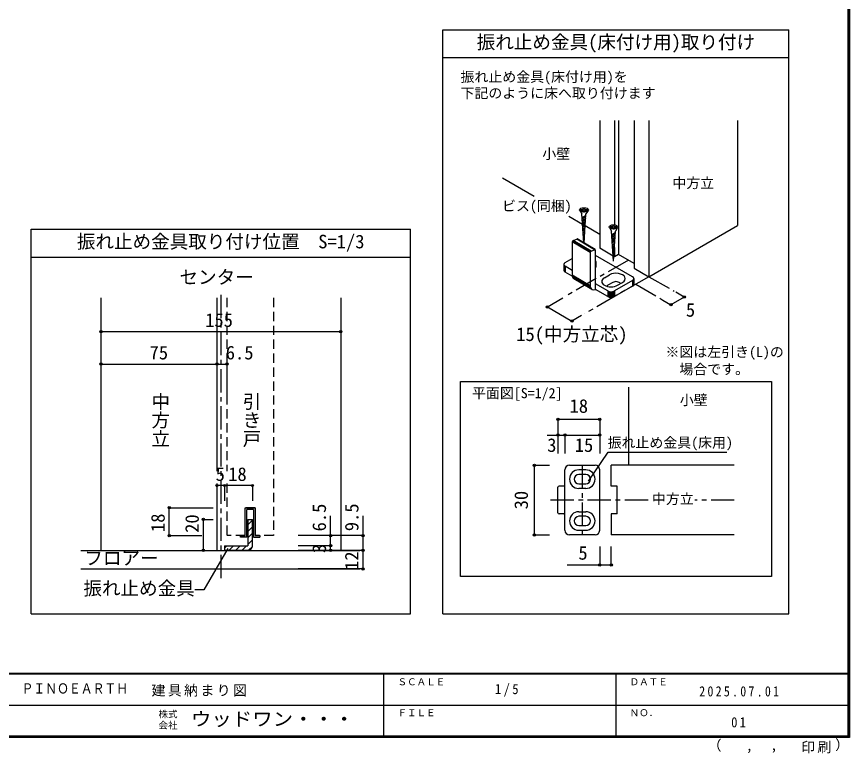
# Model space of a CAD drawing. Units: millimetres at full size, sheet at 1:5, with parts at other scales. Extents: x -973 to 977, y -718 to 696.
# Drawn here: x 80 to 977, y -718 to 76 of the extents above; entities that cross this region are included whole.
import ezdxf
from ezdxf.enums import TextEntityAlignment as Align

# ---------------------------------------------------------------- set-up
doc = ezdxf.new("R2010")
doc.units = ezdxf.units.MM
doc.header["$LTSCALE"] = 5
doc.header["$PDMODE"] = 32
doc.header["$PDSIZE"] = 2.5
doc.linetypes.add('CHAIN1', pattern=[8, 5, -1, 1, -1])
doc.linetypes.add('DASHED2', pattern=[3, 2, -1])
for name, color, linetype in [('0-6_扉', 2, 'Continuous'), ('0-7_金物', 7, 'Continuous'), ('0-A_文字', 3, 'Continuous'), ('0-B_寸法', 7, 'Continuous'), ('1-3_仕上げ', 2, 'Continuous'), ('1-4_枠', 3, 'Continuous'), ('1-7_金物', 7, 'Continuous'), ('1-A_文字', 7, 'Continuous'), ('1-B_寸法', 7, 'Continuous'), ('2-1_通り芯', 4, 'CHAIN1'), ('2-3_仕上', 2, 'Continuous'), ('2-4_枠', 3, 'Continuous'), ('2-6_扉', 7, 'DASHED2'), ('2-7_金物', 7, 'Continuous'), ('2-A_寸法', 7, 'Continuous'), ('2-B_ﾊｯﾁ', 7, 'Continuous'), ('F-1_枠', 6, 'Continuous'), ('F-A_文字', 7, 'Continuous')]:
    doc.layers.add(name, color=color, linetype=linetype)
doc.styles.add('@ＭＳ ゴシック', font='')
doc.styles.add('ＭＳ ゴシック', font='')
doc.styles.get('@ＭＳ ゴシック').set_extended_font_data('@MS Gothic')
doc.styles.get('ＭＳ ゴシック').set_extended_font_data('MS Gothic')

msp = doc.modelspace()

# ---------------------------------------------------------------- linework, layer by layer
at = {"layer": '0-6_扉'}
for p, q in [((707.758, -35.971), (707.758, -173.71)), ((723.668, -35.971), (723.668, -148.427)), ((728.087, -35.971), (728.087, -180.344)), ((744.881, -35.971), (744.881, -195.143)), ((760.791, -35.971), (760.791, -204.329)), ((856.25, -35.971), (856.25, -149.215)), ((722.255, -182.08), (707.758, -173.71)), ((723.668, -172.994), (723.668, -182.895)), ((723.668, -182.895), (722.98, -182.498)), ((728.087, -180.344), (723.668, -182.895)), ((744.881, -190.04), (728.087, -180.344))]:
    msp.add_line(p, q, dxfattribs=at)
at = {"layer": '0-6_扉', "color": 7}
for p, q in [((603.034, -97.938), (637.327, -117.737)), ((674.366, -139.122), (689.381, -147.791)), ((692.137, -149.382), (707.758, -158.401))]:
    msp.add_line(p, q, dxfattribs=at)
at = {"layer": '0-6_扉'}
msp.add_lwpolyline([(744.881, -195.143), (760.791, -204.329), (856.25, -149.215)], dxfattribs=at)
at = {"layer": '0-7_金物'}
for p, q in [((686.827, -133.608), (688.651, -136.767)), ((686.932, -131.836), (690.295, -131.836)), ((686.932, -131.836), (686.932, -132.87)), ((686.932, -132.87), (690.295, -132.87)), ((690.295, -131.836), (690.295, -130.32)), ((690.295, -130.32), (691.329, -130.32)), ((690.295, -134.386), (690.295, -132.87)), ((690.295, -134.386), (691.329, -134.386)), ((691.329, -131.836), (691.329, -130.32)), ((691.329, -131.836), (694.692, -131.836)), ((694.797, -133.608), (692.973, -136.767)), ((694.692, -132.87), (694.692, -131.836)), ((690.725, -168.07), (688.651, -136.767)), ((692.868, -138.342), (688.904, -140.586)), ((692.761, -139.97), (689.004, -142.097)), ((692.653, -141.598), (689.104, -143.607)), ((692.545, -143.226), (689.204, -145.118)), ((690.892, -168.17), (692.973, -136.767)), ((692.437, -144.854), (689.304, -146.628)), ((692.329, -146.483), (689.404, -148.138)), ((692.221, -148.111), (689.504, -149.649)), ((692.113, -149.739), (689.604, -151.159)), ((692.006, -151.367), (689.704, -152.67)), ((718.646, -151.979), (720.471, -155.139)), ((718.752, -150.207), (722.115, -150.207)), ((718.752, -150.207), (718.752, -151.241)), ((718.752, -151.241), (722.115, -151.241)), ((722.115, -150.207), (722.115, -148.691)), ((722.115, -148.691), (723.149, -148.691)), ((722.115, -152.757), (722.115, -151.241)), ((723.149, -150.207), (723.149, -148.691)), ((723.149, -150.207), (726.512, -150.207)), ((726.617, -151.979), (724.793, -155.139)), ((726.512, -151.241), (726.512, -150.207)), ((691.898, -152.995), (689.804, -154.18)), ((691.79, -154.623), (689.904, -155.691)), ((691.682, -156.251), (690.005, -157.201)), ((691.574, -157.879), (690.105, -158.711)), ((691.466, -159.508), (690.205, -160.222)), ((691.358, -161.136), (690.305, -161.732)), ((722.632, -187.757), (720.471, -155.139)), ((724.688, -156.713), (720.724, -158.958)), ((724.58, -158.341), (720.824, -160.468)), ((724.473, -159.969), (720.924, -161.978)), ((722.115, -152.757), (723.149, -152.757)), ((722.632, -187.757), (724.793, -155.139)), ((697.441, -178.386), (678.157, -166.896)), ((678.157, -166.896), (678.157, -202.619)), ((697.473, -178.093), (678.19, -166.602)), ((697.569, -177.791), (678.285, -166.301)), ((697.721, -177.503), (678.438, -166.013)), ((697.92, -177.248), (678.636, -165.757)), ((698.151, -177.043), (678.867, -165.552)), ((679.115, -165.412), (682.945, -163.805)), ((698.398, -176.902), (679.115, -165.412)), ((702.229, -175.295), (682.945, -163.805)), ((702.476, -175.228), (683.193, -163.737)), ((702.707, -175.239), (683.424, -163.749)), ((702.906, -175.328), (683.622, -163.838)), ((691.25, -162.764), (690.405, -163.243)), ((691.143, -164.392), (690.505, -164.753)), ((691.035, -166.02), (690.605, -166.263)), ((724.365, -161.597), (721.024, -163.489)), ((724.257, -163.226), (721.124, -164.999)), ((724.149, -164.854), (721.224, -166.51)), ((724.041, -166.482), (721.324, -168.02)), ((723.933, -168.11), (721.424, -169.53)), ((723.825, -169.738), (721.524, -171.041)), ((697.441, -178.386), (697.441, -214.11)), ((698.398, -176.902), (702.229, -175.295)), ((703.186, -218.195), (703.186, -175.976)), ((723.717, -171.366), (721.624, -172.551)), ((723.61, -172.994), (721.724, -174.062)), ((723.502, -174.623), (721.824, -175.572)), ((723.394, -176.251), (721.924, -177.083)), ((723.286, -177.879), (722.024, -178.593)), ((670.482, -189.107), (678.157, -184.676)), ((742.961, -204.416), (703.186, -181.452)), ((703.463, -188.086), (703.463, -194.21)), ((723.178, -179.507), (722.125, -180.103)), ((723.07, -181.135), (722.225, -181.614)), ((722.962, -182.763), (722.325, -183.124)), ((722.855, -184.391), (722.425, -184.635)), ((669.018, -191.148), (669.018, -197.272)), ((669.188, -191.895), (669.188, -198.019)), ((669.688, -192.592), (669.688, -198.715)), ((678.157, -197.621), (670.482, -193.19)), ((670.482, -193.19), (670.482, -199.313)), ((678.261, -203.804), (670.482, -199.313)), ((697.441, -214.11), (678.157, -202.619)), ((697.637, -215.709), (678.353, -204.218)), ((698.211, -217.035), (678.927, -205.544)), ((712.909, -205.437), (718.212, -202.375)), ((699.124, -217.997), (679.84, -206.506)), ((716.444, -219.726), (703.186, -212.071)), ((721.748, -210.54), (716.444, -213.602)), ((742.961, -208.499), (723.515, -219.726)), ((742.961, -214.623), (723.515, -225.849)), ((727.051, -213.602), (732.354, -210.54)), ((742.961, -208.499), (742.961, -214.623)), ((743.755, -207.901), (743.755, -214.025)), ((744.255, -207.205), (744.255, -213.329)), ((744.425, -206.458), (744.425, -212.581)), ((716.444, -225.849), (703.186, -218.195)), ((716.444, -219.726), (716.444, -225.849)), ((717.48, -220.184), (717.48, -226.308)), ((718.686, -220.473), (718.686, -226.597)), ((719.98, -220.571), (719.98, -226.695)), ((721.274, -220.473), (721.274, -226.597)), ((722.48, -220.184), (722.48, -226.308)), ((723.515, -219.726), (723.515, -225.849)), ((557.791, -527.197), (557.791, -317.079)), ((892.65, -527.197), (557.791, -527.197))]:
    msp.add_line(p, q, dxfattribs=at)
for points in [[(691.329, -134.386), (691.329, -132.87), (694.692, -132.87)], [(723.149, -152.757), (723.149, -151.241), (726.512, -151.241)], [(557.791, -317.079), (892.65, -317.079), (892.65, -527.197)]]:
    msp.add_lwpolyline(points, dxfattribs=at)
for centre in [(690.812, -132.353), (722.632, -150.724)]:
    msp.add_ellipse(centre, major_axis=(4.71, 0), ratio=0.5, dxfattribs=at)
for centre, major_axis, ratio, start_param, end_param in [((679.115, -166.494), (0.64, 1.074), 0.663414, 0.7318184, 2.3026147), ((682.945, -164.887), (0.64, 1.074), 0.663414, 6.2296055, 7.0150037), ((698.398, -177.985), (0.64, 1.074), 0.663414, 0.7318184, 2.3026147), ((702.229, -176.378), (0.64, 1.074), 0.663414, 5.4442074, 7.0150037), ((693.463, -188.086), (10, 0), 0.57735, 6.047146, 6.5192246), ((674.018, -191.148), (-5, 0), 0.57735, 5.4977871, 7.0685835), ((674.018, -197.272), (-5, 0), 0.57735, 6.2831853, 7.0685835), ((693.463, -194.21), (10, 0), 0.57735, 6.047146, 6.5192246), ((683.903, -200.209), (3.839, 6.443), 0.663414, 2.3026147, 3.0880129), ((719.98, -209.52), (10, 0), 0.57735, 2.3561945, 5.4977871), ((725.283, -206.458), (10, 0), 0.57735, 5.4977871, 8.6393798), ((739.425, -206.458), (-5, 0), 0.57735, 2.3561945, 3.9269908), ((703.186, -211.7), (3.839, 6.443), 0.663414, 2.3026147, 3.873411), ((719.98, -215.643), (5, 0), 0.57735, 2.3561945, 2.7802255), ((725.283, -212.581), (5, 0), 0.57735, 0.2617994, 2.3561945), ((739.425, -212.581), (-5, 0), 0.57735, 2.3561945, 3.1415927), ((719.98, -217.684), (-5, 0), 0.57735, 0.7853982, 2.3561945), ((719.98, -223.808), (-5, 0), 0.57735, 0.7853982, 2.3561945)]:
    msp.add_ellipse(centre, major_axis=major_axis, ratio=ratio, start_param=start_param, end_param=end_param, dxfattribs=at)
at = {"layer": '0-A_文字'}
for p, q in [((538.927, -567.5), (538.927, 61.633)), ((538.927, 61.633), (911.639, 61.633)), ((911.639, -567.5), (911.639, 61.633)), ((538.927, 31.633), (911.639, 31.633)), ((95.22, -567.5), (95.22, -153.235)), ((95.22, -153.235), (503.927, -153.235)), ((503.927, -567.5), (503.927, -153.235)), ((95.22, -183.235), (503.927, -183.235)), ((95.22, -567.5), (503.927, -567.5)), ((538.927, -567.5), (911.639, -567.5))]:
    msp.add_line(p, q, dxfattribs=at)
at = {"layer": '0-A_文字', "color": 4}
for p, q in [((695.648, -424.741), (716.872, -393.374)), ((716.872, -393.374), (844.86, -393.374))]:
    msp.add_line(p, q, dxfattribs=at)
at = {"layer": '0-B_寸法', "color": 4, "linetype": 'CHAIN1'}
for p, q in [((738.694, -186.468), (670.123, -226.057)), ((760.791, -204.329), (691.326, -244.434)), ((760.791, -204.329), (787.897, -219.978)), ((746.496, -212.581), (775.893, -229.554))]:
    msp.add_line(p, q, dxfattribs=at)
at = {"layer": '0-B_寸法', "color": 4}
for p, q in [((798.828, -226.289), (789.857, -221.11)), ((651.339, -236.902), (667.982, -227.293)), ((775.893, -229.554), (784.534, -234.542)), ((798.828, -226.289), (784.534, -234.542)), ((651.339, -236.902), (677.855, -252.211)), ((688.313, -246.174), (677.855, -252.211))]:
    msp.add_line(p, q, dxfattribs=at)
at = {"layer": '0-B_寸法'}
for p in [(798.828, -226.289), (651.339, -236.902), (784.534, -234.542), (677.855, -252.211)]:
    msp.add_point(p, dxfattribs=at)
at = {"layer": '1-3_仕上げ'}
msp.add_line((738.991, -407.479), (738.991, -323.529), dxfattribs=at)
at = {"layer": '1-4_枠', "color": 4, "linetype": 'CHAIN1'}
for p, q in [((688.991, -407.479), (688.991, -482.479)), ((759.776, -444.979), (653.537, -444.979)), ((852.741, -444.979), (810.331, -444.979))]:
    msp.add_line(p, q, dxfattribs=at)
at = {"layer": '1-4_枠'}
for p, q in [((720.241, -429.979), (720.241, -407.479)), ((852.741, -407.479), (720.241, -407.479)), ((720.241, -459.979), (720.241, -482.479)), ((726.491, -459.979), (720.241, -459.979)), ((852.741, -482.479), (720.241, -482.479))]:
    msp.add_line(p, q, dxfattribs=at)
msp.add_lwpolyline([(726.491, -459.979), (726.491, -429.979), (720.241, -429.979)], dxfattribs=at)
at = {"layer": '1-7_金物'}
for p, q in [((670.241, -477.479), (670.241, -412.479)), ((675.241, -407.479), (702.741, -407.479)), ((692.741, -412.479), (685.241, -412.479)), ((707.741, -477.479), (707.741, -412.479)), ((692.741, -417.479), (685.241, -417.479)), ((668.991, -429.979), (663.991, -429.979)), ((685.241, -427.479), (692.741, -427.479)), ((662.741, -458.729), (662.741, -431.229)), ((692.741, -432.479), (685.241, -432.479)), ((668.991, -459.979), (663.991, -459.979)), ((685.241, -457.479), (692.741, -457.479)), ((692.741, -462.479), (685.241, -462.479)), ((685.241, -472.479), (692.741, -472.479)), ((702.741, -482.479), (675.241, -482.479)), ((685.241, -477.479), (692.741, -477.479))]:
    msp.add_line(p, q, dxfattribs=at)
for centre, radius, start, end in [((675.241, -412.479), 5, 90, 180), ((685.241, -422.479), 10, 90, 270), ((692.741, -422.479), 10, 270, 90), ((702.741, -412.479), 5, 0, 90), ((685.241, -422.479), 5, 90, 270), ((692.741, -422.479), 5, 270, 90), ((663.991, -431.229), 1.25, 90, 180), ((668.991, -431.229), 1.25, 0, 90), ((663.991, -458.729), 1.25, 180, 270), ((668.991, -458.729), 1.25, 270, 0), ((685.241, -467.479), 10, 90, 270), ((685.241, -467.479), 5, 90, 270), ((692.741, -467.479), 10, 270, 90), ((692.741, -467.479), 5, 270, 90), ((675.241, -477.479), 5, 180, 270), ((702.741, -477.479), 5, 270, 0)]:
    msp.add_arc(centre, radius, start, end, dxfattribs=at)
at = {"layer": '1-B_寸法', "color": 4}
for p, q in [((662.741, -357.871), (707.741, -357.871)), ((662.741, -357.871), (662.741, -374.979)), ((707.741, -357.871), (707.741, -374.979)), ((651.176, -374.979), (670.241, -374.979)), ((662.741, -374.979), (662.741, -394.979)), ((670.241, -374.979), (670.241, -394.979)), ((670.241, -374.979), (707.741, -374.979)), ((707.741, -374.979), (707.741, -394.979)), ((637.358, -407.479), (653.537, -407.479)), ((637.358, -482.479), (637.358, -407.479)), ((637.358, -482.479), (653.537, -482.479)), ((707.741, -494.979), (707.741, -514.995)), ((720.241, -514.995), (720.241, -494.979)), ((720.241, -514.995), (672.863, -514.995))]:
    msp.add_line(p, q, dxfattribs=at)
at = {"layer": '1-B_寸法'}
for p in [(662.741, -357.871), (707.741, -357.871), (662.741, -374.979), (670.241, -374.979), (707.741, -374.979), (637.358, -407.479), (637.358, -482.479), (707.741, -514.995), (720.241, -514.995)]:
    msp.add_point(p, dxfattribs=at)
at = {"layer": '2-1_通り芯'}
msp.add_line((299.574, -223.957), (299.574, -532.378), dxfattribs=at)
at = {"layer": '2-3_仕上'}
for p, q in [((148.903, -499.147), (449.232, -499.147)), ((148.903, -519.147), (449.232, -519.147))]:
    msp.add_line(p, q, dxfattribs=at)
at = {"layer": '2-4_枠'}
for p, q in [((170.407, -227.157), (170.407, -499.147)), ((295.407, -227.157), (295.407, -413.963)), ((428.74, -227.157), (428.74, -499.147)), ((295.407, -427.297), (295.407, -499.147))]:
    msp.add_line(p, q, dxfattribs=at)
at = {"layer": '2-6_扉'}
for p, q in [((306.24, -227.157), (306.24, -413.963)), ((356.24, -227.157), (356.24, -483.313)), ((306.24, -427.297), (306.24, -483.313)), ((325.823, -483.313), (325.823, -453.313)), ((336.657, -453.313), (325.823, -453.313)), ((336.657, -453.313), (336.657, -483.313)), ((325.823, -483.313), (306.24, -483.313)), ((356.24, -483.313), (336.657, -483.313))]:
    msp.add_line(p, q, dxfattribs=at)
at = {"layer": '2-7_金物'}
for p, q in [((325.824, -483.313), (325.824, -453.313)), ((325.824, -453.313), (336.657, -453.313)), ((327.491, -484.98), (327.491, -454.98)), ((334.991, -454.98), (327.491, -454.98)), ((334.991, -454.98), (334.991, -484.98)), ((336.657, -453.313), (336.657, -483.313)), ((320.824, -483.313), (325.824, -483.313)), ((320.824, -484.98), (320.824, -483.313)), ((336.657, -483.313), (341.657, -483.313)), ((341.657, -483.313), (341.657, -484.98)), ((327.491, -484.98), (320.824, -484.98)), ((334.991, -484.98), (341.657, -484.98))]:
    msp.add_line(p, q, dxfattribs=at)
at = {"layer": '2-7_金物', "color": 3}
for p, q in [((328.741, -465.813), (328.741, -494.147)), ((328.741, -465.813), (333.741, -465.813)), ((333.741, -494.147), (333.741, -465.813)), ((303.741, -494.147), (328.741, -494.147)), ((303.741, -494.147), (303.741, -499.147)), ((328.741, -499.147), (303.741, -499.147))]:
    msp.add_line(p, q, dxfattribs=at)
at = {"layer": '2-7_金物', "color": 4}
for p, q in [((328.741, -471.617), (333.741, -466.617)), ((328.741, -478.688), (333.741, -473.688)), ((328.741, -485.76), (333.741, -480.76)), ((328.741, -492.831), (333.741, -487.831)), ((303.741, -496.617), (306.211, -494.147)), ((308.282, -499.147), (313.282, -494.147)), ((315.353, -499.147), (320.353, -494.147)), ((322.424, -499.147), (327.424, -494.147)), ((329.563, -499.079), (333.674, -494.968))]:
    msp.add_line(p, q, dxfattribs=at)
at = {"layer": '2-7_金物', "color": 3}
msp.add_arc((328.741, -494.147), 5, 270, 0, dxfattribs=at)
at = {"layer": '2-A_寸法'}
for p, q in [((307.273, -497.006), (281.437, -541.756)), ((281.437, -541.756), (271.615, -541.756))]:
    msp.add_line(p, q, dxfattribs=at)
at = {"layer": '2-B_ﾊｯﾁ', "color": 4}
for p, q in [((170.407, -263.413), (428.74, -263.413)), ((170.407, -298.413), (170.407, -333.413)), ((170.407, -298.413), (295.407, -298.413)), ((295.407, -298.413), (306.24, -298.413)), ((295.407, -298.413), (295.407, -333.413)), ((306.24, -298.413), (306.24, -333.413)), ((303.741, -429.297), (295.407, -429.297)), ((295.407, -429.297), (295.407, -445.963)), ((333.741, -429.297), (303.741, -429.297)), ((303.741, -429.297), (303.741, -445.963)), ((333.741, -429.297), (333.741, -445.963)), ((244.13, -453.313), (291.24, -453.313)), ((244.13, -483.313), (244.13, -453.313)), ((280.887, -465.813), (291.24, -465.813)), ((280.887, -499.147), (280.887, -465.813)), ((417.883, -494.147), (417.883, -462.085)), ((452.883, -499.147), (452.883, -462.085)), ((244.13, -483.313), (279.13, -483.313)), ((452.883, -483.313), (382.883, -483.313)), ((280.887, -499.147), (291.24, -499.147)), ((417.883, -494.147), (382.883, -494.147)), ((452.883, -499.147), (382.883, -499.147)), ((417.883, -499.147), (417.883, -494.147)), ((452.883, -519.147), (452.883, -499.147)), ((452.883, -519.147), (382.883, -519.147))]:
    msp.add_line(p, q, dxfattribs=at)
at = {"layer": '2-B_ﾊｯﾁ'}
for p in [(170.407, -263.413), (428.74, -263.413), (170.407, -298.413), (295.407, -298.413), (306.24, -298.413), (295.407, -429.297), (303.741, -429.297), (333.741, -429.297), (244.13, -453.313), (280.887, -465.813), (244.13, -483.313), (417.883, -483.313), (452.883, -483.313), (417.883, -494.147), (280.887, -499.147), (417.883, -499.147), (452.883, -499.147), (452.883, -519.147)]:
    msp.add_point(p, dxfattribs=at)
at = {"layer": 'F-1_枠'}
for p, q in [((974.986, 695.833), (974.986, -700.833)), ((975.82, 695.833), (975.82, -700.833)), ((976.653, 695.833), (976.653, -700.833)), ((976.653, -631.667), (-973.347, -631.667)), ((976.653, -632.5), (-973.347, -632.5)), ((474.986, -632.5), (474.986, -699.167)), ((724.986, -632.5), (724.986, -699.167)), ((1.653, -665.833), (974.986, -665.834)), ((976.653, -699.167), (-973.347, -699.167)), ((976.653, -700), (-973.347, -700)), ((976.653, -700.833), (-973.347, -700.833))]:
    msp.add_line(p, q, dxfattribs=at)

# ---------------------------------------------------------------- texts
at = {"layer": '0-A_文字', "color": 7, "style": 'ＭＳ ゴシック'}
for s, height, p in [('振れ止め金具(床付け用)取り付け', 14.66, (575.283, 36.633)), ('振れ止め金具(床付け用)を', 11, (557.836, 2.174)), ('下記のように床へ取り付けます', 11, (557.836, -15.362)), ('小壁', 11, (645.945, -80.743)), ('中方立', 11, (786.02, -112.19)), ('振れ止め金具取り付け位置\u3000S=1/3', 14.66, (144.574, -178.235)), ('平面図[S=1/2]', 11, (570.233, -338.556)), ('小壁', 11, (793.991, -345.987)), ('中方立', 11, (763.991, -452.479))]:
    msp.add_text(s, height=height, dxfattribs=at).set_placement(p, align=Align.BOTTOM_LEFT)
at = {"layer": '0-B_寸法', "style": 'ＭＳ ゴシック'}
for s, height, p in [('ビス(同梱)', 11, (602.559, -136.867)), ('5', 14.66, (800.599, -251.859)), ('15(中方立芯)', 14.66, (617.855, -278.072)), ('※図は左引き(L)の', 11, (778.589, -294.218)), ('\u3000場合です。', 11, (778.589, -312.799))]:
    msp.add_text(s, height=height, dxfattribs=at).set_placement(p, align=Align.BOTTOM_LEFT)
at = {"layer": '1-A_文字', "style": 'ＭＳ ゴシック'}
msp.add_text('振れ止め金具(床用)', height=11, dxfattribs=at).set_placement((716.277, -391.875), align=Align.BOTTOM_LEFT)
at = {"layer": '1-B_寸法', "style": 'ＭＳ ゴシック'}
for s, p in [('18', (675.241, -355.371)), ('3', (651.176, -397.479)), ('15', (680.866, -397.479)), ('5', (684.773, -513.607))]:
    msp.add_text(s, height=14.66, dxfattribs=at).set_placement(p, align=Align.BOTTOM_LEFT)
msp.add_text('30', height=14.66, rotation=90, dxfattribs=at).set_placement((634.858, -454.979), align=Align.BOTTOM_LEFT)
at = {"layer": '2-A_寸法', "style": 'ＭＳ ゴシック'}
for s, p in [('センター', (255.129, -216.499)), ('フロアー', (152.629, -519.147)), ('振れ止め金具', (151.615, -551.756))]:
    msp.add_text(s, height=14.66, dxfattribs=at).set_placement(p, align=Align.BOTTOM_LEFT)
at = {"layer": '2-A_寸法', "style": '@ＭＳ ゴシック'}
for s, p in [('中方立', (222.907, -328.678)), ('引き戸', (321.24, -328.678))]:
    msp.add_text(s, height=14.66, rotation=270, dxfattribs=at).set_placement(p, align=Align.BOTTOM_LEFT)
at = {"layer": '2-B_ﾊｯﾁ', "style": 'ＭＳ ゴシック'}
for s, p in [('155', (282.768, -262.858)), ('75', (222.907, -297.858)), ('6.5', (304.948, -297.858)), ('5', (294.018, -428.741)), ('18', (307.56, -428.741))]:
    msp.add_text(s, height=14.66, dxfattribs=at).set_placement(p, align=Align.BOTTOM_LEFT)
for s, p in [('6.5', (417.328, -478.751)), ('9.5', (452.328, -478.512)), ('18', (243.574, -479.425)), ('20', (280.332, -480.288)), ('3', (417.328, -502.202)), ('12', (452.328, -520.258))]:
    msp.add_text(s, height=14.66, rotation=90, dxfattribs=at).set_placement(p, align=Align.BOTTOM_LEFT)
at = {"layer": 'F-A_文字', "style": 'ＭＳ ゴシック'}
for s, height, width, p in [('ＰＩＮＯＥＡＲＴＨ', 11, 0.85, (84.986, -656.667)), ('ウッドワン・・・', 14.66, 1.1, (267.486, -692.5))]:
    msp.add_text(s, height=height, dxfattribs=dict(at, width=width)).set_placement(p, align=Align.BOTTOM_LEFT)
for s, height, p in [('ＳＣＡＬＥ', 7.331, (489.986, -646.667)), ('ＤＡＴＥ', 7.331, (739.986, -646.667)), ('株式', 7.331, (232.486, -681.5)), ('ＦＩＬＥ', 7.331, (489.986, -680)), ('ＮＯ．', 7.331, (739.986, -680.001)), ('会社', 7.331, (232.486, -693.5)), ('（', 11, (823.992, -718.052)), ('）', 11, (961.387, -717.355)), (',', 11, (865.199, -718.052)), (',', 11, (891.686, -717.588))]:
    msp.add_text(s, height=height, dxfattribs=at).set_placement(p, align=Align.BOTTOM_LEFT)
at = {"layer": 'F-A_文字', "char_height": 11, "attachment_point": 7, "style": 'ＭＳ ゴシック'}
for s, insert in [('\\T1.17;建具納まり図', (224.986, -656.667)), ('\\T1.38;\\W0.9;1/5', (594.986, -656.667)), ('\\T1.39;\\W0.85;2025.07.01', (814.986, -656.667)), ('\\T1.36;\\W0.9;01', (849.361, -690.001)), ('\\T1.17;印刷', (924.678, -717.82))]:
    msp.add_mtext(s, dxfattribs=dict(at, insert=insert))

doc.saveas('drawing.dxf')
